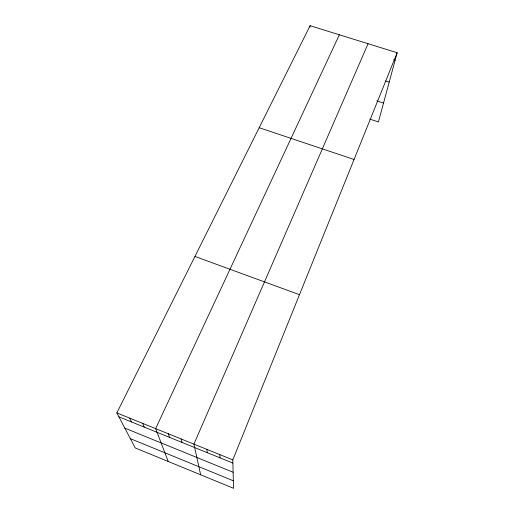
<?xml version="1.0" encoding="UTF-8"?>
<svg xmlns="http://www.w3.org/2000/svg" width="514" height="514" viewBox="0 0 514 514"><rect width="100%" height="100%" fill="white"/><g stroke="black" fill="none" stroke-linecap="round" stroke-linejoin="round"><path stroke-width="0.77" d="M309.916 27.229L310.096 25.7L397.149 52.743L378.426 121.927L369.868 119.139M310.096 25.7L116.851 412.922L135.24 447.925L233.536 488.3L232.797 459.882L397.149 52.743M368.082 43.716L193.913 444.135L200.653 474.795M339.356 34.785L155.646 428.637L168.213 461.469M393.66 59.727L395.131 60.183M385.648 80.994L389.201 82.118M376.878 100.911L383.534 103.051M259.184 127.716L354.062 159.475M194.947 256.435L299.482 294.689M116.851 412.922L232.797 459.882M118.901 416.828L232.881 463.063M124.844 428.13L233.118 472.257M130.37 438.654L233.337 480.796M129.714 418.133L131.552 421.962M142.648 423.369L144.267 427.115M168.335 433.771L169.524 437.363M181.089 438.937L182.065 442.451M206.808 449.352L207.341 452.699M219.767 454.601L220.076 457.871"/></g></svg>
